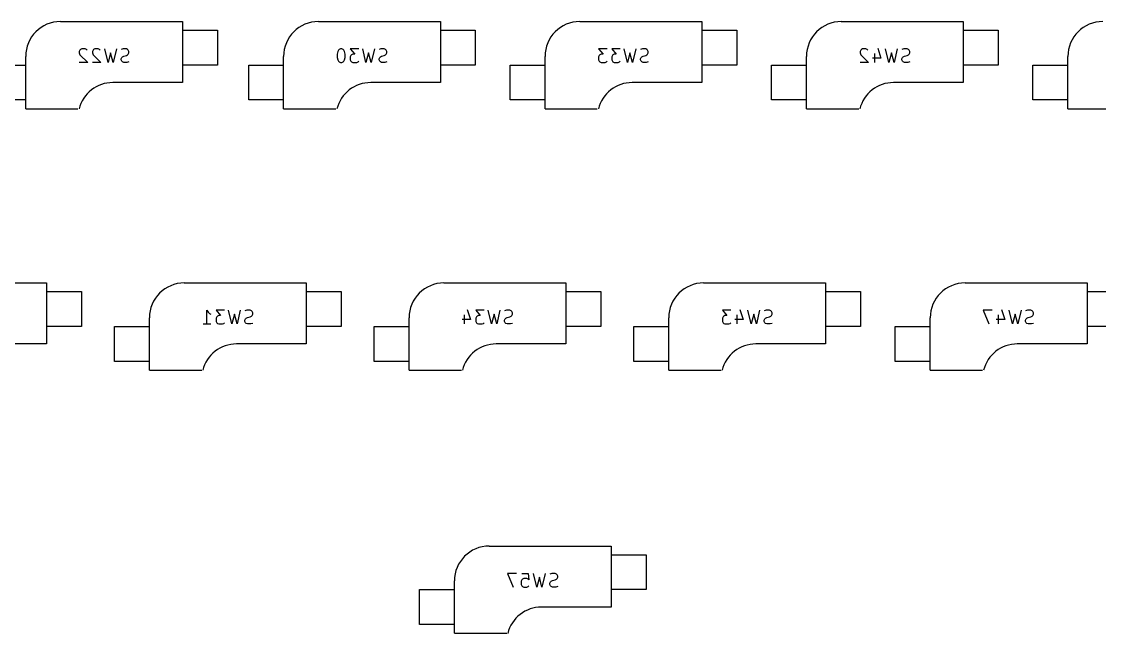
# Model space of a CAD drawing. Extents: x 31 to 377, y -115 to -12.
# Drawn here: x 124.3 to 202.8, y -113.4 to -68.8 of the extents above; entities that cross this region are included whole.
import ezdxf

# ---------------------------------------------------------------- set-up
doc = ezdxf.new("R2010")
doc.units = 0
doc.layers.add('BLACK', color=7, linetype='CONTINUOUS')

msp = doc.modelspace()

# ---------------------------------------------------------------- linework, layer by layer
at = {"layer": 'BLACK', "linetype": 'CONTINUOUS'}
for p, q in [((127.127, -68.834), (136.017, -68.834)), ((136.017, -68.834), (136.017, -73.279)), ((145.923, -68.834), (154.813, -68.834)), ((154.813, -68.834), (154.813, -73.279)), ((164.973, -68.834), (173.863, -68.834)), ((173.863, -68.834), (173.863, -73.279)), ((184.023, -68.834), (192.913, -68.834)), ((192.913, -68.834), (192.913, -73.279)), ((136.017, -69.469), (138.557, -69.469)), ((138.557, -69.469), (138.557, -72.009)), ((154.813, -69.469), (157.353, -69.469)), ((157.353, -69.469), (157.353, -72.009)), ((173.863, -69.469), (176.403, -69.469)), ((176.403, -69.469), (176.403, -72.009)), ((192.913, -69.469), (195.453, -69.469)), ((195.453, -69.469), (195.453, -72.009)), ((124.587, -75.184), (124.587, -71.374)), ((128.54, -70.9216), (128.492, -71.0169)), ((128.492, -71.0169), (128.492, -71.1121)), ((128.492, -71.1121), (128.54, -71.255)), ((128.588, -70.874), (128.54, -70.9216)), ((128.54, -71.255), (129.112, -71.8264)), ((128.683, -70.8264), (128.588, -70.874)), ((128.921, -70.8264), (128.683, -70.8264)), ((129.016, -70.874), (128.921, -70.8264)), ((129.064, -70.9216), (129.016, -70.874)), ((129.492, -70.9216), (129.445, -71.0169)), ((129.445, -71.0169), (129.445, -71.1121)), ((129.445, -71.1121), (129.492, -71.255)), ((129.54, -70.874), (129.492, -70.9216)), ((129.492, -71.255), (130.064, -71.8264)), ((129.635, -70.8264), (129.54, -70.874)), ((129.873, -70.8264), (129.635, -70.8264)), ((129.969, -70.874), (129.873, -70.8264)), ((130.016, -70.9216), (129.969, -70.874)), ((130.588, -71.8264), (130.35, -70.8264)), ((130.778, -71.1121), (130.588, -71.8264)), ((130.969, -71.8264), (130.778, -71.1121)), ((131.207, -70.8264), (130.969, -71.8264)), ((131.683, -70.8264), (131.54, -70.874)), ((131.54, -71.5407), (131.588, -71.4454)), ((131.588, -71.4454), (131.635, -71.3978)), ((131.635, -71.3978), (131.731, -71.3502)), ((131.921, -70.8264), (131.683, -70.8264)), ((131.731, -71.3502), (131.921, -71.3026)), ((132.016, -70.874), (131.921, -70.8264)), ((131.921, -71.3026), (132.016, -71.255)), ((132.064, -70.9216), (132.016, -70.874)), ((132.016, -71.255), (132.064, -71.2073)), ((132.112, -71.0169), (132.064, -70.9216)), ((132.064, -71.2073), (132.112, -71.1121)), ((132.112, -71.1121), (132.112, -71.0169)), ((143.383, -75.184), (143.383, -71.374)), ((147.336, -71.0169), (147.288, -71.2073)), ((147.288, -71.2073), (147.288, -71.4454)), ((147.288, -71.4454), (147.336, -71.6359)), ((147.384, -70.9216), (147.336, -71.0169)), ((147.431, -70.874), (147.384, -70.9216)), ((147.527, -70.8264), (147.431, -70.874)), ((147.622, -70.8264), (147.527, -70.8264)), ((147.717, -70.874), (147.622, -70.8264)), ((147.765, -70.9216), (147.717, -70.874)), ((147.812, -71.0169), (147.765, -70.9216)), ((147.86, -71.2073), (147.812, -71.0169)), ((147.812, -71.6359), (147.86, -71.4454)), ((147.86, -71.4454), (147.86, -71.2073)), ((148.86, -70.8264), (148.241, -70.8264)), ((148.241, -70.8264), (148.574, -71.2073)), ((148.288, -71.3026), (148.241, -71.3978)), ((148.241, -71.3978), (148.241, -71.6359)), ((148.336, -71.255), (148.288, -71.3026)), ((148.431, -71.2073), (148.336, -71.255)), ((148.574, -71.2073), (148.431, -71.2073)), ((149.384, -71.8264), (149.146, -70.8264)), ((149.574, -71.1121), (149.384, -71.8264)), ((149.765, -71.8264), (149.574, -71.1121)), ((150.003, -70.8264), (149.765, -71.8264)), ((150.479, -70.8264), (150.336, -70.874)), ((150.336, -71.5407), (150.384, -71.4454)), ((150.384, -71.4454), (150.431, -71.3978)), ((150.431, -71.3978), (150.527, -71.3502)), ((150.717, -70.8264), (150.479, -70.8264)), ((150.527, -71.3502), (150.717, -71.3026)), ((150.812, -70.874), (150.717, -70.8264)), ((150.717, -71.3026), (150.812, -71.255)), ((150.86, -70.9216), (150.812, -70.874)), ((150.812, -71.255), (150.86, -71.2073)), ((150.908, -71.0169), (150.86, -70.9216)), ((150.86, -71.2073), (150.908, -71.1121)), ((150.908, -71.1121), (150.908, -71.0169)), ((162.433, -75.184), (162.433, -71.374)), ((166.958, -70.8264), (166.338, -70.8264)), ((166.338, -70.8264), (166.672, -71.2073)), ((166.386, -71.3026), (166.338, -71.3978)), ((166.338, -71.3978), (166.338, -71.6359)), ((166.434, -71.255), (166.386, -71.3026)), ((166.529, -71.2073), (166.434, -71.255)), ((166.672, -71.2073), (166.529, -71.2073)), ((167.91, -70.8264), (167.291, -70.8264)), ((167.291, -70.8264), (167.624, -71.2073)), ((167.338, -71.3026), (167.291, -71.3978)), ((167.291, -71.3978), (167.291, -71.6359)), ((167.386, -71.255), (167.338, -71.3026)), ((167.481, -71.2073), (167.386, -71.255)), ((167.624, -71.2073), (167.481, -71.2073)), ((168.434, -71.8264), (168.196, -70.8264)), ((168.624, -71.1121), (168.434, -71.8264)), ((168.815, -71.8264), (168.624, -71.1121)), ((169.053, -70.8264), (168.815, -71.8264)), ((169.529, -70.8264), (169.386, -70.874)), ((169.386, -71.5407), (169.434, -71.4454)), ((169.434, -71.4454), (169.481, -71.3978)), ((169.481, -71.3978), (169.577, -71.3502)), ((169.767, -70.8264), (169.529, -70.8264)), ((169.577, -71.3502), (169.767, -71.3026)), ((169.862, -70.874), (169.767, -70.8264)), ((169.767, -71.3026), (169.862, -71.255)), ((169.91, -70.9216), (169.862, -70.874)), ((169.862, -71.255), (169.91, -71.2073)), ((169.958, -71.0169), (169.91, -70.9216)), ((169.91, -71.2073), (169.958, -71.1121)), ((169.958, -71.1121), (169.958, -71.0169)), ((181.483, -75.184), (181.483, -71.374)), ((185.436, -70.9216), (185.388, -71.0169)), ((185.388, -71.0169), (185.388, -71.1121)), ((185.388, -71.1121), (185.436, -71.255)), ((185.484, -70.874), (185.436, -70.9216)), ((185.436, -71.255), (186.008, -71.8264)), ((185.579, -70.8264), (185.484, -70.874)), ((185.817, -70.8264), (185.579, -70.8264)), ((185.912, -70.874), (185.817, -70.8264)), ((185.96, -70.9216), (185.912, -70.874)), ((186.436, -71.1597), (186.436, -71.8264)), ((186.674, -70.7788), (186.912, -71.493)), ((187.484, -71.8264), (187.246, -70.8264)), ((187.674, -71.1121), (187.484, -71.8264)), ((187.865, -71.8264), (187.674, -71.1121)), ((188.103, -70.8264), (187.865, -71.8264)), ((188.579, -70.8264), (188.436, -70.874)), ((188.436, -71.5407), (188.484, -71.4454)), ((188.484, -71.4454), (188.531, -71.3978)), ((188.531, -71.3978), (188.627, -71.3502)), ((188.817, -70.8264), (188.579, -70.8264)), ((188.627, -71.3502), (188.817, -71.3026)), ((188.912, -70.874), (188.817, -70.8264)), ((188.817, -71.3026), (188.912, -71.255)), ((188.96, -70.9216), (188.912, -70.874)), ((188.912, -71.255), (188.96, -71.2073)), ((189.008, -71.0169), (188.96, -70.9216)), ((188.96, -71.2073), (189.008, -71.1121)), ((189.008, -71.1121), (189.008, -71.0169)), ((200.533, -75.184), (200.533, -71.374)), ((122.047, -72.009), (124.587, -72.009)), ((129.112, -71.8264), (128.492, -71.8264)), ((130.064, -71.8264), (129.445, -71.8264)), ((131.54, -71.6359), (131.54, -71.5407)), ((131.588, -71.7311), (131.54, -71.6359)), ((131.635, -71.7788), (131.588, -71.7311)), ((131.731, -71.8264), (131.635, -71.7788)), ((131.969, -71.8264), (131.731, -71.8264)), ((132.112, -71.7788), (131.969, -71.8264)), ((138.557, -72.009), (136.017, -72.009)), ((140.843, -72.009), (143.383, -72.009)), ((140.843, -74.549), (140.843, -72.009)), ((147.336, -71.6359), (147.384, -71.7311)), ((147.384, -71.7311), (147.431, -71.7788)), ((147.431, -71.7788), (147.527, -71.8264)), ((147.527, -71.8264), (147.622, -71.8264)), ((147.622, -71.8264), (147.717, -71.7788)), ((147.717, -71.7788), (147.765, -71.7311)), ((147.765, -71.7311), (147.812, -71.6359)), ((148.241, -71.6359), (148.288, -71.7311)), ((148.288, -71.7311), (148.336, -71.7788)), ((148.336, -71.7788), (148.431, -71.8264)), ((148.431, -71.8264), (148.717, -71.8264)), ((148.717, -71.8264), (148.812, -71.7788)), ((148.812, -71.7788), (148.86, -71.7311)), ((150.336, -71.6359), (150.336, -71.5407)), ((150.384, -71.7311), (150.336, -71.6359)), ((150.431, -71.7788), (150.384, -71.7311)), ((150.527, -71.8264), (150.431, -71.7788)), ((150.765, -71.8264), (150.527, -71.8264)), ((150.908, -71.7788), (150.765, -71.8264)), ((157.353, -72.009), (154.813, -72.009)), ((159.893, -72.009), (162.433, -72.009)), ((159.893, -74.549), (159.893, -72.009)), ((166.338, -71.6359), (166.386, -71.7311)), ((166.386, -71.7311), (166.434, -71.7788)), ((166.434, -71.7788), (166.529, -71.8264)), ((166.529, -71.8264), (166.815, -71.8264)), ((166.815, -71.8264), (166.91, -71.7788)), ((166.91, -71.7788), (166.958, -71.7311)), ((167.291, -71.6359), (167.338, -71.7311)), ((167.338, -71.7311), (167.386, -71.7788)), ((167.386, -71.7788), (167.481, -71.8264)), ((167.481, -71.8264), (167.767, -71.8264)), ((167.767, -71.8264), (167.862, -71.7788)), ((167.862, -71.7788), (167.91, -71.7311)), ((169.386, -71.6359), (169.386, -71.5407)), ((169.434, -71.7311), (169.386, -71.6359)), ((169.481, -71.7788), (169.434, -71.7311)), ((169.577, -71.8264), (169.481, -71.7788)), ((169.815, -71.8264), (169.577, -71.8264)), ((169.958, -71.7788), (169.815, -71.8264)), ((176.403, -72.009), (173.863, -72.009)), ((178.943, -72.009), (181.483, -72.009)), ((178.943, -74.549), (178.943, -72.009)), ((186.008, -71.8264), (185.388, -71.8264)), ((186.912, -71.493), (186.293, -71.493)), ((188.436, -71.6359), (188.436, -71.5407)), ((188.484, -71.7311), (188.436, -71.6359)), ((188.531, -71.7788), (188.484, -71.7311)), ((188.627, -71.8264), (188.531, -71.7788)), ((188.865, -71.8264), (188.627, -71.8264)), ((189.008, -71.7788), (188.865, -71.8264)), ((195.453, -72.009), (192.913, -72.009)), ((197.993, -72.009), (200.533, -72.009)), ((197.993, -74.549), (197.993, -72.009)), ((136.017, -73.279), (130.937, -73.279)), ((154.813, -73.279), (149.733, -73.279)), ((173.863, -73.279), (168.783, -73.279)), ((192.913, -73.279), (187.833, -73.279)), ((124.587, -74.549), (122.047, -74.549)), ((143.383, -74.549), (140.843, -74.549)), ((162.433, -74.549), (159.893, -74.549)), ((181.483, -74.549), (178.943, -74.549)), ((200.533, -74.549), (197.993, -74.549)), ((124.587, -75.184), (128.397, -75.184)), ((143.383, -75.184), (147.193, -75.184)), ((162.433, -75.184), (166.243, -75.184)), ((181.483, -75.184), (185.293, -75.184)), ((200.533, -75.184), (204.343, -75.184)), ((117.221, -87.884), (126.111, -87.884)), ((126.111, -87.884), (126.111, -92.329)), ((136.144, -87.884), (145.034, -87.884)), ((145.034, -87.884), (145.034, -92.329)), ((155.067, -87.884), (163.957, -87.884)), ((163.957, -87.884), (163.957, -92.329)), ((173.99, -87.884), (182.88, -87.884)), ((182.88, -87.884), (182.88, -92.329)), ((193.04, -87.884), (201.93, -87.884)), ((201.93, -87.884), (201.93, -92.329)), ((126.111, -88.519), (128.651, -88.519)), ((128.651, -88.519), (128.651, -91.059)), ((145.034, -88.519), (147.574, -88.519)), ((147.574, -88.519), (147.574, -91.059)), ((163.957, -88.519), (166.497, -88.519)), ((166.497, -88.519), (166.497, -91.059)), ((182.88, -88.519), (185.42, -88.519)), ((185.42, -88.519), (185.42, -91.059)), ((201.93, -88.519), (204.47, -88.519)), ((137.795, -90.8764), (137.795, -89.8764)), ((137.795, -89.8764), (137.89, -90.0192)), ((137.89, -90.0192), (137.986, -90.1145)), ((137.986, -90.1145), (138.081, -90.1621)), ((139.081, -89.8764), (138.462, -89.8764)), ((138.462, -89.8764), (138.795, -90.2573)), ((138.557, -90.305), (138.509, -90.3526)), ((138.652, -90.2573), (138.557, -90.305)), ((138.795, -90.2573), (138.652, -90.2573)), ((139.605, -90.8764), (139.367, -89.8764)), ((139.795, -90.1621), (139.605, -90.8764)), ((139.986, -90.8764), (139.795, -90.1621)), ((140.224, -89.8764), (139.986, -90.8764)), ((140.7, -89.8764), (140.557, -89.924)), ((140.938, -89.8764), (140.7, -89.8764)), ((141.033, -89.924), (140.938, -89.8764)), ((140.938, -90.3526), (141.033, -90.305)), ((141.081, -89.9716), (141.033, -89.924)), ((141.033, -90.305), (141.081, -90.2573)), ((141.129, -90.0669), (141.081, -89.9716)), ((141.081, -90.2573), (141.129, -90.1621)), ((141.129, -90.1621), (141.129, -90.0669)), ((156.528, -90.2097), (156.528, -90.8764)), ((156.766, -89.8288), (157.004, -90.543)), ((158.004, -89.8764), (157.385, -89.8764)), ((157.385, -89.8764), (157.718, -90.2573)), ((157.48, -90.305), (157.432, -90.3526)), ((157.575, -90.2573), (157.48, -90.305)), ((157.718, -90.2573), (157.575, -90.2573)), ((158.528, -90.8764), (158.29, -89.8764)), ((158.718, -90.1621), (158.528, -90.8764)), ((158.909, -90.8764), (158.718, -90.1621)), ((159.147, -89.8764), (158.909, -90.8764)), ((159.623, -89.8764), (159.48, -89.924)), ((159.861, -89.8764), (159.623, -89.8764)), ((159.956, -89.924), (159.861, -89.8764)), ((159.861, -90.3526), (159.956, -90.305)), ((160.004, -89.9716), (159.956, -89.924)), ((159.956, -90.305), (160.004, -90.2573)), ((160.052, -90.0669), (160.004, -89.9716)), ((160.004, -90.2573), (160.052, -90.1621)), ((160.052, -90.1621), (160.052, -90.0669)), ((175.975, -89.8764), (175.355, -89.8764)), ((175.355, -89.8764), (175.689, -90.2573)), ((175.451, -90.305), (175.403, -90.3526)), ((175.546, -90.2573), (175.451, -90.305)), ((175.689, -90.2573), (175.546, -90.2573)), ((176.403, -90.2097), (176.403, -90.8764)), ((176.641, -89.8288), (176.879, -90.543)), ((177.451, -90.8764), (177.213, -89.8764)), ((177.641, -90.1621), (177.451, -90.8764)), ((177.832, -90.8764), (177.641, -90.1621)), ((178.07, -89.8764), (177.832, -90.8764)), ((178.546, -89.8764), (178.403, -89.924)), ((178.784, -89.8764), (178.546, -89.8764)), ((178.879, -89.924), (178.784, -89.8764)), ((178.784, -90.3526), (178.879, -90.305)), ((178.927, -89.9716), (178.879, -89.924)), ((178.879, -90.305), (178.927, -90.2573)), ((178.975, -90.0669), (178.927, -89.9716)), ((178.927, -90.2573), (178.975, -90.1621)), ((178.975, -90.1621), (178.975, -90.0669)), ((195.025, -89.8764), (194.358, -89.8764)), ((194.358, -89.8764), (194.786, -90.8764)), ((195.453, -90.2097), (195.453, -90.8764)), ((195.691, -89.8288), (195.929, -90.543)), ((196.501, -90.8764), (196.263, -89.8764)), ((196.691, -90.1621), (196.501, -90.8764)), ((196.882, -90.8764), (196.691, -90.1621)), ((197.12, -89.8764), (196.882, -90.8764)), ((197.596, -89.8764), (197.453, -89.924)), ((197.834, -89.8764), (197.596, -89.8764)), ((197.929, -89.924), (197.834, -89.8764)), ((197.834, -90.3526), (197.929, -90.305)), ((197.977, -89.9716), (197.929, -89.924)), ((197.929, -90.305), (197.977, -90.2573)), ((198.025, -90.0669), (197.977, -89.9716)), ((197.977, -90.2573), (198.025, -90.1621)), ((198.025, -90.1621), (198.025, -90.0669)), ((128.651, -91.059), (126.111, -91.059)), ((131.064, -91.059), (133.604, -91.059)), ((131.064, -93.599), (131.064, -91.059)), ((133.604, -94.234), (133.604, -90.424)), ((137.509, -90.8764), (138.081, -90.8764)), ((138.509, -90.3526), (138.462, -90.4478)), ((138.462, -90.4478), (138.462, -90.6859)), ((138.462, -90.6859), (138.509, -90.7811)), ((138.509, -90.7811), (138.557, -90.8288)), ((138.557, -90.8288), (138.652, -90.8764)), ((138.652, -90.8764), (138.938, -90.8764)), ((138.938, -90.8764), (139.033, -90.8288)), ((139.033, -90.8288), (139.081, -90.7811)), ((140.557, -90.5907), (140.605, -90.4954)), ((140.557, -90.6859), (140.557, -90.5907)), ((140.605, -90.7811), (140.557, -90.6859)), ((140.605, -90.4954), (140.652, -90.4478)), ((140.652, -90.8288), (140.605, -90.7811)), ((140.652, -90.4478), (140.748, -90.4002)), ((140.748, -90.8764), (140.652, -90.8288)), ((140.748, -90.4002), (140.938, -90.3526)), ((140.986, -90.8764), (140.748, -90.8764)), ((141.129, -90.8288), (140.986, -90.8764)), ((147.574, -91.059), (145.034, -91.059)), ((149.987, -91.059), (152.527, -91.059)), ((149.987, -93.599), (149.987, -91.059)), ((152.527, -94.234), (152.527, -90.424)), ((157.004, -90.543), (156.385, -90.543)), ((157.432, -90.3526), (157.385, -90.4478)), ((157.385, -90.4478), (157.385, -90.6859)), ((157.385, -90.6859), (157.432, -90.7811)), ((157.432, -90.7811), (157.48, -90.8288)), ((157.48, -90.8288), (157.575, -90.8764)), ((157.575, -90.8764), (157.861, -90.8764)), ((157.861, -90.8764), (157.956, -90.8288)), ((157.956, -90.8288), (158.004, -90.7811)), ((159.48, -90.5907), (159.528, -90.4954)), ((159.48, -90.6859), (159.48, -90.5907)), ((159.528, -90.7811), (159.48, -90.6859)), ((159.528, -90.4954), (159.575, -90.4478)), ((159.575, -90.8288), (159.528, -90.7811)), ((159.575, -90.4478), (159.671, -90.4002)), ((159.671, -90.8764), (159.575, -90.8288)), ((159.671, -90.4002), (159.861, -90.3526)), ((159.909, -90.8764), (159.671, -90.8764)), ((160.052, -90.8288), (159.909, -90.8764)), ((166.497, -91.059), (163.957, -91.059)), ((168.91, -91.059), (171.45, -91.059)), ((168.91, -93.599), (168.91, -91.059)), ((171.45, -94.234), (171.45, -90.424)), ((175.403, -90.3526), (175.355, -90.4478)), ((175.355, -90.4478), (175.355, -90.6859)), ((175.355, -90.6859), (175.403, -90.7811)), ((175.403, -90.7811), (175.451, -90.8288)), ((175.451, -90.8288), (175.546, -90.8764)), ((175.546, -90.8764), (175.832, -90.8764)), ((175.832, -90.8764), (175.927, -90.8288)), ((175.927, -90.8288), (175.975, -90.7811)), ((176.879, -90.543), (176.26, -90.543)), ((178.403, -90.5907), (178.451, -90.4954)), ((178.403, -90.6859), (178.403, -90.5907)), ((178.451, -90.7811), (178.403, -90.6859)), ((178.451, -90.4954), (178.498, -90.4478)), ((178.498, -90.8288), (178.451, -90.7811)), ((178.498, -90.4478), (178.594, -90.4002)), ((178.594, -90.8764), (178.498, -90.8288)), ((178.594, -90.4002), (178.784, -90.3526)), ((178.832, -90.8764), (178.594, -90.8764)), ((178.975, -90.8288), (178.832, -90.8764)), ((185.42, -91.059), (182.88, -91.059)), ((187.96, -91.059), (190.5, -91.059)), ((187.96, -93.599), (187.96, -91.059)), ((190.5, -94.234), (190.5, -90.424)), ((195.929, -90.543), (195.31, -90.543)), ((197.453, -90.5907), (197.501, -90.4954)), ((197.453, -90.6859), (197.453, -90.5907)), ((197.501, -90.7811), (197.453, -90.6859)), ((197.501, -90.4954), (197.548, -90.4478)), ((197.548, -90.8288), (197.501, -90.7811)), ((197.548, -90.4478), (197.644, -90.4002)), ((197.644, -90.8764), (197.548, -90.8288)), ((197.644, -90.4002), (197.834, -90.3526)), ((197.882, -90.8764), (197.644, -90.8764)), ((198.025, -90.8288), (197.882, -90.8764)), ((204.47, -91.059), (201.93, -91.059)), ((126.111, -92.329), (121.031, -92.329)), ((145.034, -92.329), (139.954, -92.329)), ((163.957, -92.329), (158.877, -92.329)), ((182.88, -92.329), (177.8, -92.329)), ((201.93, -92.329), (196.85, -92.329)), ((133.604, -93.599), (131.064, -93.599)), ((133.604, -94.234), (137.414, -94.234)), ((152.527, -93.599), (149.987, -93.599)), ((152.527, -94.234), (156.337, -94.234)), ((171.45, -93.599), (168.91, -93.599)), ((171.45, -94.234), (175.26, -94.234)), ((190.5, -93.599), (187.96, -93.599)), ((190.5, -94.234), (194.31, -94.234)), ((158.369, -107.061), (167.259, -107.061)), ((167.259, -107.061), (167.259, -111.506)), ((167.259, -107.696), (169.799, -107.696)), ((169.799, -107.696), (169.799, -110.236)), ((160.354, -109.053), (159.687, -109.053)), ((159.687, -109.053), (160.115, -110.053)), ((160.734, -109.053), (161.211, -109.053)), ((161.211, -109.053), (161.258, -109.53)), ((161.83, -110.053), (161.592, -109.053)), ((162.449, -109.053), (162.211, -110.053)), ((162.925, -109.053), (162.782, -109.101)), ((163.163, -109.053), (162.925, -109.053)), ((163.258, -109.101), (163.163, -109.053)), ((163.306, -109.149), (163.258, -109.101)), ((163.354, -109.244), (163.306, -109.149)), ((155.829, -113.411), (155.829, -109.601)), ((160.734, -109.53), (160.687, -109.625)), ((160.687, -109.625), (160.687, -109.863)), ((160.687, -109.863), (160.734, -109.958)), ((160.782, -109.482), (160.734, -109.53)), ((160.734, -109.958), (160.782, -110.006)), ((160.877, -109.434), (160.782, -109.482)), ((161.115, -109.434), (160.877, -109.434)), ((161.211, -109.482), (161.115, -109.434)), ((161.258, -109.53), (161.211, -109.482)), ((161.211, -110.006), (161.258, -109.958)), ((162.02, -109.339), (161.83, -110.053)), ((162.211, -110.053), (162.02, -109.339)), ((162.782, -109.768), (162.83, -109.672)), ((162.782, -109.863), (162.782, -109.768)), ((162.83, -109.958), (162.782, -109.863)), ((162.83, -109.672), (162.877, -109.625)), ((162.877, -110.006), (162.83, -109.958)), ((162.877, -109.625), (162.973, -109.577)), ((162.973, -109.577), (163.163, -109.53)), ((163.163, -109.53), (163.258, -109.482)), ((163.258, -109.482), (163.306, -109.434)), ((163.306, -109.434), (163.354, -109.339)), ((163.354, -109.339), (163.354, -109.244)), ((153.289, -110.236), (155.829, -110.236)), ((153.289, -112.776), (153.289, -110.236)), ((160.782, -110.006), (160.877, -110.053)), ((160.877, -110.053), (161.115, -110.053)), ((161.115, -110.053), (161.211, -110.006)), ((162.973, -110.053), (162.877, -110.006)), ((163.211, -110.053), (162.973, -110.053)), ((163.354, -110.006), (163.211, -110.053)), ((169.799, -110.236), (167.259, -110.236)), ((167.259, -111.506), (162.179, -111.506)), ((155.829, -112.776), (153.289, -112.776)), ((155.829, -113.411), (159.639, -113.411))]:
    msp.add_line(p, q, dxfattribs=at)
at = {"layer": 'BLACK'}
for centre, end in [((127.127, -71.374), 180), ((145.923, -71.374), 180), ((164.973, -71.374), 180), ((184.023, -71.374), 180), ((203.073, -71.374), 180), ((130.937, -75.819), 165.964), ((149.733, -75.819), 165.964), ((168.783, -75.819), 165.964), ((187.833, -75.819), 165.964), ((136.144, -90.424), 180), ((155.067, -90.424), 180), ((173.99, -90.424), 180), ((193.04, -90.424), 180), ((139.954, -94.869), 165.964), ((158.877, -94.869), 165.964), ((177.8, -94.869), 165.964), ((196.85, -94.869), 165.964), ((158.369, -109.601), 180), ((162.179, -114.046), 165.964)]:
    msp.add_arc(centre, 2.54, 90, end, dxfattribs=at)

doc.saveas('drawing.dxf')
